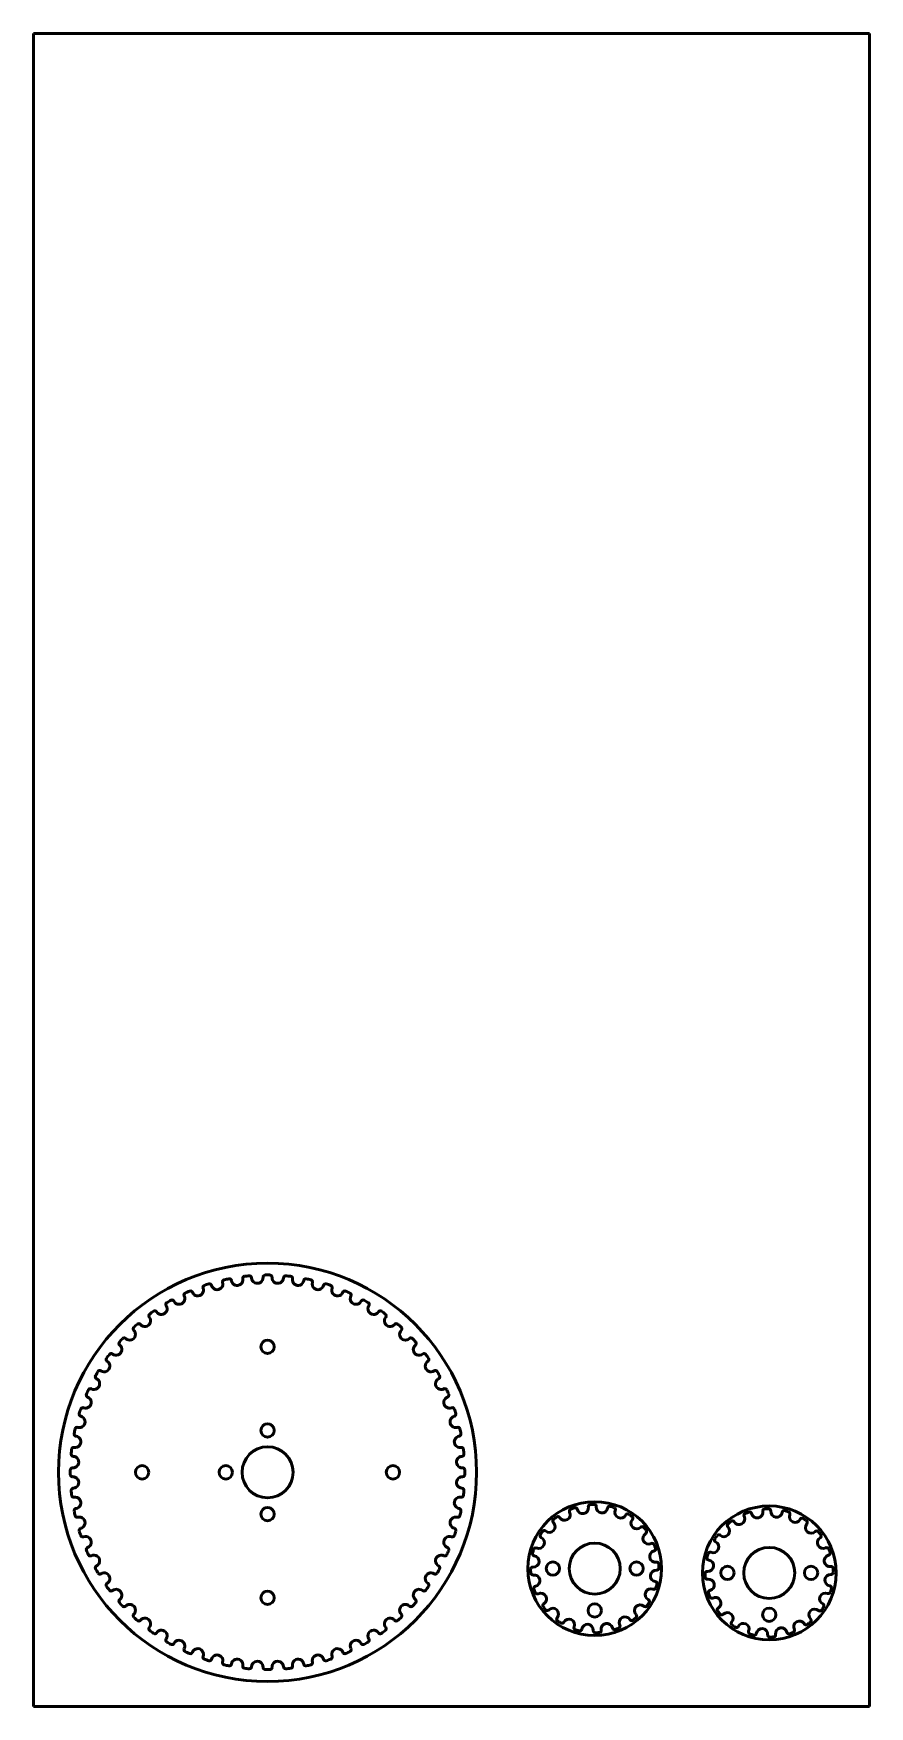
# Model space of a CAD drawing. Header units: millimetres. Extents: x 197 to 397, y 10 to 410.
import ezdxf

# ---------------------------------------------------------------- set-up
doc = ezdxf.new("R2010")
doc.units = ezdxf.units.MM
doc.layers.add('Visible (ISO)', color=7, linetype='Continuous', lineweight=50)

msp = doc.modelspace()

# ---------------------------------------------------------------- linework, layer by layer
at = {"layer": 'Visible (ISO)'}
for p, q in [((197, 410), (197, 10)), ((397, 410), (197, 410)), ((397, 10), (397, 410)), ((197, 10), (397, 10))]:
    msp.add_line(p, q, dxfattribs=at)
for centre, radius in [((253, 66), 50), ((253, 96), 1.6), ((253, 76), 1.6), ((253, 66), 6.1), ((223, 66), 1.6), ((243, 66), 1.6), ((283, 66), 1.6), ((253, 56), 1.6), ((331.26, 42.98), 16), ((373, 41.95), 16), ((331.26, 42.98), 6.1), ((373, 41.95), 6.1), ((321.26, 42.98), 1.6), ((341.26, 42.98), 1.6), ((363, 41.95), 1.6), ((383, 41.95), 1.6), ((253, 36), 1.6), ((331.26, 32.98), 1.6), ((373, 31.95), 1.6)]:
    msp.add_circle(centre, radius, dxfattribs=at)
for centre, radius, start, end in [((242.75, 111.52), 0.51, 102.6911, 195.3693), ((253, 66), 47.18, 101.3089, 102.6911), ((243.85, 111.76), 0.51, 8.6307, 101.3089), ((245.71, 112.04), 1.37, 188.6307, 9.3693), ((247.56, 112.35), 0.51, 96.6911, 189.3693), ((253, 66), 47.18, 95.3089, 96.6911), ((248.68, 112.46), 0.51, 2.6307, 95.3089), ((250.56, 112.55), 1.37, 182.6307, 3.3693), ((252.44, 112.66), 0.51, 90.6911, 183.3693), ((253, 66), 47.18, 89.3089, 90.6911), ((253.56, 112.66), 0.51, 356.6307, 89.3089), ((255.44, 112.55), 1.37, 176.6307, 357.3693), ((257.32, 112.46), 0.51, 84.6911, 177.3693), ((253, 66), 47.18, 83.3089, 84.6911), ((258.44, 112.35), 0.51, 350.6307, 83.3089), ((260.29, 112.04), 1.37, 170.6307, 351.3693), ((262.15, 111.76), 0.51, 78.6911, 171.3693), ((253, 66), 47.18, 77.3089, 78.6911), ((263.25, 111.52), 0.51, 344.6307, 77.3089), ((231.84, 107.53), 1.37, 206.6307, 27.3693), ((233.51, 108.4), 0.51, 114.6911, 207.3693), ((253, 66), 47.18, 113.3089, 114.6911), ((234.54, 108.86), 0.51, 20.6307, 113.3089), ((236.29, 109.52), 1.37, 200.6307, 21.3693), ((238.05, 110.2), 0.51, 108.6911, 201.3693), ((253, 66), 47.18, 107.3089, 108.6911), ((239.12, 110.55), 0.51, 14.6307, 107.3089), ((240.94, 111.03), 1.37, 194.6307, 15.3693), ((265.06, 111.03), 1.37, 164.6307, 345.3693), ((266.88, 110.55), 0.51, 72.6911, 165.3693), ((253, 66), 47.18, 71.3089, 72.6911), ((267.95, 110.2), 0.51, 338.6307, 71.3089), ((269.71, 109.52), 1.37, 158.6307, 339.3693), ((271.46, 108.86), 0.51, 66.6911, 159.3693), ((253, 66), 47.18, 65.3089, 66.6911), ((272.49, 108.4), 0.51, 332.6307, 65.3089), ((274.16, 107.53), 1.37, 152.6307, 333.3693), ((253, 66), 47.18, 125.3089, 126.6911), ((226.03, 104.08), 0.51, 32.6307, 125.3089), ((227.61, 105.09), 1.37, 212.6307, 33.3693), ((229.18, 106.13), 0.51, 120.6911, 213.3693), ((253, 66), 47.18, 119.3089, 120.6911), ((230.16, 106.69), 0.51, 26.6307, 119.3089), ((275.84, 106.69), 0.51, 60.6911, 153.3693), ((253, 66), 47.18, 59.3089, 60.6911), ((278.39, 105.09), 1.37, 146.6307, 327.3693), ((276.82, 106.13), 0.51, 326.6307, 59.3089), ((279.97, 104.08), 0.51, 54.6911, 147.3693), ((253, 66), 47.18, 53.3089, 54.6911), ((221.36, 100.3), 0.51, 132.6911, 225.3693), ((253, 66), 47.18, 131.3089, 132.6911), ((222.2, 101.05), 0.51, 38.6307, 131.3089), ((223.66, 102.23), 1.37, 218.6307, 39.3693), ((225.12, 103.42), 0.51, 126.6911, 219.3693), ((282.34, 102.23), 1.37, 140.6307, 321.3693), ((280.88, 103.42), 0.51, 320.6307, 53.3089), ((283.8, 101.05), 0.51, 48.6911, 141.3693), ((253, 66), 47.18, 47.3089, 48.6911), ((284.64, 100.3), 0.51, 314.6307, 47.3089), ((216.77, 95.34), 1.37, 230.6307, 51.3693), ((217.95, 96.8), 0.51, 138.6911, 231.3693), ((253, 66), 47.18, 137.3089, 138.6911), ((218.7, 97.64), 0.51, 44.6307, 137.3089), ((220.04, 98.96), 1.37, 224.6307, 45.3693), ((285.96, 98.96), 1.37, 134.6307, 315.3693), ((287.3, 97.64), 0.51, 42.6911, 135.3693), ((253, 66), 47.18, 41.3089, 42.6911), ((289.23, 95.34), 1.37, 128.6307, 309.3693), ((288.05, 96.8), 0.51, 308.6307, 41.3089), ((213.91, 91.39), 1.37, 236.6307, 57.3693), ((214.92, 92.97), 0.51, 144.6911, 237.3693), ((253, 66), 47.18, 143.3089, 144.6911), ((215.58, 93.88), 0.51, 50.6307, 143.3089), ((290.42, 93.88), 0.51, 36.6911, 129.3693), ((292.09, 91.39), 1.37, 122.6307, 303.3693), ((253, 66), 47.18, 35.3089, 36.6911), ((291.08, 92.97), 0.51, 302.6307, 35.3089), ((211.47, 87.16), 1.37, 242.6307, 63.3693), ((212.31, 88.84), 0.51, 150.6911, 243.3693), ((253, 66), 47.18, 149.3089, 150.6911), ((212.87, 89.82), 0.51, 56.6307, 149.3089), ((293.13, 89.82), 0.51, 30.6911, 123.3693), ((294.53, 87.16), 1.37, 116.6307, 297.3693), ((253, 66), 47.18, 29.3089, 30.6911), ((293.69, 88.84), 0.51, 296.6307, 29.3089), ((210.14, 84.46), 0.51, 156.6911, 249.3693), ((253, 66), 47.18, 155.3089, 156.6911), ((210.6, 85.49), 0.51, 62.6307, 155.3089), ((295.4, 85.49), 0.51, 24.6911, 117.3693), ((253, 66), 47.18, 23.3089, 24.6911), ((295.86, 84.46), 0.51, 290.6307, 23.3089), ((208.45, 79.88), 0.51, 162.6911, 255.3693), ((253, 66), 47.18, 161.3089, 162.6911), ((208.8, 80.95), 0.51, 68.6307, 161.3089), ((209.48, 82.71), 1.37, 248.6307, 69.3693), ((296.52, 82.71), 1.37, 110.6307, 291.3693), ((297.2, 80.95), 0.51, 18.6911, 111.3693), ((297.55, 79.88), 0.51, 284.6307, 17.3089), ((253, 66), 47.18, 17.3089, 18.6911), ((253, 66), 47.18, 167.3089, 168.6911), ((207.48, 76.25), 0.51, 74.6307, 167.3089), ((207.97, 78.06), 1.37, 254.6307, 75.3693), ((298.03, 78.06), 1.37, 104.6307, 285.3693), ((298.52, 76.25), 0.51, 12.6911, 105.3693), ((253, 66), 47.18, 11.3089, 12.6911), ((207.24, 75.15), 0.51, 168.6911, 261.3693), ((206.96, 73.29), 1.37, 260.6307, 81.3693), ((299.04, 73.29), 1.37, 98.6307, 279.3693), ((298.76, 75.15), 0.51, 278.6307, 11.3089), ((253, 66), 47.18, 173.3089, 174.6911), ((206.54, 70.32), 0.51, 174.6911, 267.3693), ((206.65, 71.44), 0.51, 80.6307, 173.3089), ((206.45, 68.44), 1.37, 266.6307, 87.3693), ((299.55, 68.44), 1.37, 92.6307, 273.3693), ((299.35, 71.44), 0.51, 6.6911, 99.3693), ((299.46, 70.32), 0.51, 272.6307, 5.3089), ((253, 66), 47.18, 5.3089, 6.6911), ((253, 66), 47.18, 179.3089, 180.6911), ((206.34, 66.56), 0.51, 86.6307, 179.3089), ((206.34, 65.44), 0.51, 180.6911, 273.3693), ((206.45, 63.56), 1.37, 272.6307, 93.3693), ((299.55, 63.56), 1.37, 86.6307, 267.3693), ((299.66, 66.56), 0.51, 0.6911, 93.3693), ((299.66, 65.44), 0.51, 266.6307, 359.3089), ((253, 66), 47.18, 359.3089, 0.6911), ((206.54, 61.68), 0.51, 92.6307, 185.3089), ((253, 66), 47.18, 185.3089, 186.6911), ((206.65, 60.56), 0.51, 186.6911, 279.3693), ((206.96, 58.71), 1.37, 278.6307, 99.3693), ((299.04, 58.71), 1.37, 80.6307, 261.3693), ((299.35, 60.56), 0.51, 260.6307, 353.3089), ((299.46, 61.68), 0.51, 354.6911, 87.3693), ((253, 66), 47.18, 353.3089, 354.6911), ((207.24, 56.85), 0.51, 98.6307, 191.3089), ((253, 66), 47.18, 191.3089, 192.6911), ((298.76, 56.85), 0.51, 348.6911, 81.3693), ((253, 66), 47.18, 347.3089, 348.6911), ((324.04, 55.88), 1.37, 211.3769, 27.1425), ((325.71, 56.73), 0.51, 111.9834, 207.1425), ((331.26, 42.98), 15.34, 108.5359, 111.9834), ((326.55, 57.04), 0.51, 13.3769, 108.5359), ((328.38, 57.48), 1.37, 193.3769, 9.1425), ((330.23, 57.78), 0.51, 93.9834, 189.1425), ((331.26, 42.98), 15.34, 90.5359, 93.9834), ((331.13, 57.81), 0.51, 355.3769, 90.5359), ((333, 57.66), 1.37, 175.3769, 351.1425), ((334.86, 57.37), 0.51, 75.9834, 171.1425), ((331.26, 42.98), 15.34, 72.5359, 75.9834), ((335.72, 57.13), 0.51, 337.3769, 72.5359), ((337.45, 56.41), 1.37, 157.3769, 333.1425), ((339.13, 55.56), 0.51, 57.9834, 153.1425), ((367.45, 55.7), 0.51, 111.9834, 207.1425), ((373, 41.95), 15.34, 108.5359, 111.9834), ((368.28, 56.01), 0.51, 13.3769, 108.5359), ((370.11, 56.45), 1.37, 193.3769, 9.1425), ((371.97, 56.75), 0.51, 93.9834, 189.1425), ((373, 41.95), 15.34, 90.5359, 93.9834), ((372.86, 56.78), 0.51, 355.3769, 90.5359), ((374.74, 56.63), 1.37, 175.3769, 351.1425), ((376.59, 56.34), 0.51, 75.9834, 171.1425), ((373, 41.95), 15.34, 72.5359, 75.9834), ((377.45, 56.1), 0.51, 337.3769, 72.5359), ((207.48, 55.75), 0.51, 192.6911, 285.3693), ((207.97, 53.94), 1.37, 284.6307, 105.3693), ((208.45, 52.12), 0.51, 104.6307, 197.3089), ((298.03, 53.94), 1.37, 74.6307, 255.3693), ((297.55, 52.12), 0.51, 342.6911, 75.3693), ((298.52, 55.75), 0.51, 254.6307, 347.3089), ((319.18, 51.58), 0.51, 49.3769, 144.5359), ((320.41, 53.01), 1.37, 229.3769, 45.1425), ((321.73, 54.34), 0.51, 129.9834, 225.1425), ((331.26, 42.98), 15.34, 126.5359, 129.9834), ((322.43, 54.9), 0.51, 31.3769, 126.5359), ((331.26, 42.98), 15.34, 54.5359, 57.9834), ((341.3, 53.84), 1.37, 139.3769, 315.1425), ((339.87, 55.06), 0.51, 319.3769, 54.5359), ((342.63, 52.51), 0.51, 39.9834, 135.1425), ((331.26, 42.98), 15.34, 36.5359, 39.9834), ((343.18, 51.81), 0.51, 301.3769, 36.5359), ((362.14, 51.98), 1.37, 229.3769, 45.1425), ((363.47, 53.31), 0.51, 129.9834, 225.1425), ((373, 41.95), 15.34, 126.5359, 129.9834), ((364.17, 53.87), 0.51, 31.3769, 126.5359), ((365.77, 54.85), 1.37, 211.3769, 27.1425), ((379.19, 55.38), 1.37, 157.3769, 333.1425), ((380.86, 54.53), 0.51, 57.9834, 153.1425), ((373, 41.95), 15.34, 54.5359, 57.9834), ((383.03, 52.81), 1.37, 139.3769, 315.1425), ((381.61, 54.03), 0.51, 319.3769, 54.5359), ((253, 66), 47.18, 197.3089, 198.6911), ((208.8, 51.05), 0.51, 198.6911, 291.3693), ((209.48, 49.29), 1.37, 290.6307, 111.3693), ((210.14, 47.54), 0.51, 110.6307, 203.3089), ((296.52, 49.29), 1.37, 68.6307, 249.3693), ((295.86, 47.54), 0.51, 336.6911, 69.3693), ((297.2, 51.05), 0.51, 248.6307, 341.3089), ((253, 66), 47.18, 341.3089, 342.6911), ((317.84, 49.17), 1.37, 247.3769, 63.1425), ((318.69, 50.84), 0.51, 147.9834, 243.1425), ((331.26, 42.98), 15.34, 144.5359, 147.9834), ((344.16, 50.2), 1.37, 121.3769, 297.1425), ((345.02, 48.53), 0.51, 21.9834, 117.1425), ((331.26, 42.98), 15.34, 18.5359, 21.9834), ((359.57, 48.14), 1.37, 247.3769, 63.1425), ((360.42, 49.81), 0.51, 147.9834, 243.1425), ((373, 41.95), 15.34, 144.5359, 147.9834), ((360.92, 50.56), 0.51, 49.3769, 144.5359), ((384.37, 51.48), 0.51, 39.9834, 135.1425), ((385.9, 49.17), 1.37, 121.3769, 297.1425), ((373, 41.95), 15.34, 36.5359, 39.9834), ((384.92, 50.78), 0.51, 301.3769, 36.5359), ((386.75, 47.5), 0.51, 21.9834, 117.1425), ((253, 66), 47.18, 203.3089, 204.6911), ((210.6, 46.51), 0.51, 204.6911, 297.3693), ((211.47, 44.84), 1.37, 296.6307, 117.3693), ((294.53, 44.84), 1.37, 62.6307, 243.3693), ((295.4, 46.51), 0.51, 242.6307, 335.3089), ((253, 66), 47.18, 335.3089, 336.6911), ((316.87, 46.57), 0.51, 165.9834, 261.1425), ((331.26, 42.98), 15.34, 162.5359, 165.9834), ((316.58, 44.71), 1.37, 265.3769, 81.1425), ((317.11, 47.43), 0.51, 67.3769, 162.5359), ((345.76, 45.86), 1.37, 103.3769, 279.1425), ((345.33, 47.69), 0.51, 283.3769, 18.5359), ((346.06, 44.01), 0.51, 3.9834, 99.1425), ((331.26, 42.98), 15.34, 0.5359, 3.9834), ((358.61, 45.54), 0.51, 165.9834, 261.1425), ((373, 41.95), 15.34, 162.5359, 165.9834), ((358.32, 43.68), 1.37, 265.3769, 81.1425), ((358.85, 46.4), 0.51, 67.3769, 162.5359), ((387.5, 44.84), 1.37, 103.3769, 279.1425), ((387.06, 46.66), 0.51, 283.3769, 18.5359), ((373, 41.95), 15.34, 18.5359, 21.9834), ((212.31, 43.16), 0.51, 116.6307, 209.3089), ((253, 66), 47.18, 209.3089, 210.6911), ((212.87, 42.18), 0.51, 210.6911, 303.3693), ((213.91, 40.61), 1.37, 302.6307, 123.3693), ((292.09, 40.61), 1.37, 56.6307, 237.3693), ((293.13, 42.18), 0.51, 236.6307, 329.3089), ((253, 66), 47.18, 329.3089, 330.6911), ((293.69, 43.16), 0.51, 330.6911, 63.3693), ((316.43, 42.84), 0.51, 85.3769, 180.5359), ((331.26, 42.98), 15.34, 180.5359, 183.9834), ((316.47, 41.95), 0.51, 183.9834, 279.1425), ((316.77, 40.09), 1.37, 283.3769, 99.1425), ((345.95, 41.24), 1.37, 85.3769, 261.1425), ((346.1, 43.12), 0.51, 265.3769, 0.5359), ((358.17, 41.81), 0.51, 85.3769, 180.5359), ((373, 41.95), 15.34, 180.5359, 183.9834), ((358.2, 40.92), 0.51, 183.9834, 279.1425), ((358.5, 39.06), 1.37, 283.3769, 99.1425), ((387.68, 40.21), 1.37, 85.3769, 261.1425), ((387.8, 42.98), 0.51, 3.9834, 99.1425), ((387.83, 42.09), 0.51, 265.3769, 0.5359), ((373, 41.95), 15.34, 0.5359, 3.9834), ((214.92, 39.03), 0.51, 122.6307, 215.3089), ((253, 66), 47.18, 215.3089, 216.6911), ((215.58, 38.12), 0.51, 216.6911, 309.3693), ((216.77, 36.66), 1.37, 308.6307, 129.3693), ((289.23, 36.66), 1.37, 50.6307, 231.3693), ((290.42, 38.12), 0.51, 230.6307, 323.3089), ((253, 66), 47.18, 323.3089, 324.6911), ((291.08, 39.03), 0.51, 324.6911, 57.3693), ((317.2, 38.26), 0.51, 103.3769, 198.5359), ((331.26, 42.98), 15.34, 198.5359, 201.9834), ((317.51, 37.43), 0.51, 201.9834, 297.1425), ((318.37, 35.75), 1.37, 301.3769, 117.1425), ((344.69, 36.79), 1.37, 67.3769, 243.1425), ((345.41, 38.53), 0.51, 247.3769, 342.5359), ((345.66, 39.39), 0.51, 345.9834, 81.1425), ((331.26, 42.98), 15.34, 342.5359, 345.9834), ((358.94, 37.23), 0.51, 103.3769, 198.5359), ((373, 41.95), 15.34, 198.5359, 201.9834), ((359.25, 36.4), 0.51, 201.9834, 297.1425), ((360.1, 34.72), 1.37, 301.3769, 117.1425), ((386.43, 35.76), 1.37, 67.3769, 243.1425), ((387.15, 37.5), 0.51, 247.3769, 342.5359), ((387.39, 38.36), 0.51, 345.9834, 81.1425), ((373, 41.95), 15.34, 342.5359, 345.9834), ((217.95, 35.2), 0.51, 128.6307, 221.3089), ((253, 66), 47.18, 221.3089, 222.6911), ((218.7, 34.36), 0.51, 222.6911, 315.3693), ((220.04, 33.04), 1.37, 314.6307, 135.3693), ((221.36, 31.7), 0.51, 134.6307, 227.3089), ((285.96, 33.04), 1.37, 44.6307, 225.3693), ((284.64, 31.7), 0.51, 312.6911, 45.3693), ((287.3, 34.36), 0.51, 224.6307, 317.3089), ((253, 66), 47.18, 317.3089, 318.6911), ((288.05, 35.2), 0.51, 318.6911, 51.3693), ((319.35, 34.15), 0.51, 121.3769, 216.5359), ((331.26, 42.98), 15.34, 216.5359, 219.9834), ((319.9, 33.45), 0.51, 219.9834, 315.1425), ((321.23, 32.12), 1.37, 319.3769, 135.1425), ((342.12, 32.95), 1.37, 49.3769, 225.1425), ((343.35, 34.37), 0.51, 229.3769, 324.5359), ((331.26, 42.98), 15.34, 324.5359, 327.9834), ((343.84, 35.11), 0.51, 327.9834, 63.1425), ((361.08, 33.12), 0.51, 121.3769, 216.5359), ((373, 41.95), 15.34, 216.5359, 219.9834), ((361.63, 32.42), 0.51, 219.9834, 315.1425), ((362.97, 31.09), 1.37, 319.3769, 135.1425), ((383.86, 31.92), 1.37, 49.3769, 225.1425), ((385.08, 33.34), 0.51, 229.3769, 324.5359), ((373, 41.95), 15.34, 324.5359, 327.9834), ((385.58, 34.08), 0.51, 327.9834, 63.1425), ((253, 66), 47.18, 227.3089, 228.6911), ((222.2, 30.95), 0.51, 228.6911, 321.3693), ((223.66, 29.77), 1.37, 320.6307, 141.3693), ((225.12, 28.58), 0.51, 140.6307, 233.3089), ((253, 66), 47.18, 233.3089, 234.6911), ((227.61, 26.91), 1.37, 326.6307, 147.3693), ((278.39, 26.91), 1.37, 32.6307, 213.3693), ((253, 66), 47.18, 305.3089, 306.6911), ((282.34, 29.77), 1.37, 38.6307, 219.3693), ((280.88, 28.58), 0.51, 306.6911, 39.3693), ((283.8, 30.95), 0.51, 218.6307, 311.3089), ((253, 66), 47.18, 311.3089, 312.6911), ((322.66, 30.9), 0.51, 139.3769, 234.5359), ((331.26, 42.98), 15.34, 234.5359, 237.9834), ((323.4, 30.4), 0.51, 237.9834, 333.1425), ((325.08, 29.55), 1.37, 337.3769, 153.1425), ((326.81, 28.83), 0.51, 157.3769, 252.5359), ((331.26, 42.98), 15.34, 252.5359, 255.9834), ((327.67, 28.59), 0.51, 255.9834, 351.1425), ((329.53, 28.3), 1.37, 355.3769, 171.1425), ((331.4, 28.15), 0.51, 175.3769, 270.5359), ((332.3, 28.18), 0.51, 273.9834, 9.1425), ((334.15, 28.48), 1.37, 13.3769, 189.1425), ((335.98, 28.91), 0.51, 193.3769, 288.5359), ((331.26, 42.98), 15.34, 288.5359, 291.9834), ((336.82, 29.22), 0.51, 291.9834, 27.1425), ((338.49, 30.08), 1.37, 31.3769, 207.1425), ((340.1, 31.06), 0.51, 211.3769, 306.5359), ((331.26, 42.98), 15.34, 306.5359, 309.9834), ((340.8, 31.61), 0.51, 309.9834, 45.1425), ((364.39, 29.87), 0.51, 139.3769, 234.5359), ((373, 41.95), 15.34, 234.5359, 237.9834), ((365.14, 29.37), 0.51, 237.9834, 333.1425), ((366.81, 28.52), 1.37, 337.3769, 153.1425), ((371.26, 27.27), 1.37, 355.3769, 171.1425), ((375.89, 27.45), 1.37, 13.3769, 189.1425), ((378.55, 28.19), 0.51, 291.9834, 27.1425), ((380.23, 29.05), 1.37, 31.3769, 207.1425), ((381.83, 30.03), 0.51, 211.3769, 306.5359), ((373, 41.95), 15.34, 306.5359, 309.9834), ((382.53, 30.58), 0.51, 309.9834, 45.1425), ((226.03, 27.92), 0.51, 234.6911, 327.3693), ((229.18, 25.87), 0.51, 146.6307, 239.3089), ((253, 66), 47.18, 239.3089, 240.6911), ((230.16, 25.31), 0.51, 240.6911, 333.3693), ((231.84, 24.47), 1.37, 332.6307, 153.3693), ((274.16, 24.47), 1.37, 26.6307, 207.3693), ((275.84, 25.31), 0.51, 206.6307, 299.3089), ((253, 66), 47.18, 299.3089, 300.6911), ((276.82, 25.87), 0.51, 300.6911, 33.3693), ((279.97, 27.92), 0.51, 212.6307, 305.3089), ((331.26, 42.98), 15.34, 270.5359, 273.9834), ((368.55, 27.8), 0.51, 157.3769, 252.5359), ((373, 41.95), 15.34, 252.5359, 255.9834), ((369.41, 27.56), 0.51, 255.9834, 351.1425), ((373.14, 27.12), 0.51, 175.3769, 270.5359), ((373, 41.95), 15.34, 270.5359, 273.9834), ((374.03, 27.15), 0.51, 273.9834, 9.1425), ((377.72, 27.88), 0.51, 193.3769, 288.5359), ((373, 41.95), 15.34, 288.5359, 291.9834), ((233.51, 23.6), 0.51, 152.6307, 245.3089), ((253, 66), 47.18, 245.3089, 246.6911), ((234.54, 23.14), 0.51, 246.6911, 339.3693), ((236.29, 22.48), 1.37, 338.6307, 159.3693), ((238.05, 21.8), 0.51, 158.6307, 251.3089), ((253, 66), 47.18, 251.3089, 252.6911), ((239.12, 21.45), 0.51, 252.6911, 345.3693), ((240.94, 20.97), 1.37, 344.6307, 165.3693), ((242.75, 20.48), 0.51, 164.6307, 257.3089), ((243.85, 20.24), 0.51, 258.6911, 351.3693), ((245.71, 19.96), 1.37, 350.6307, 171.3693), ((250.56, 19.45), 1.37, 356.6307, 177.3693), ((255.44, 19.45), 1.37, 2.6307, 183.3693), ((260.29, 19.96), 1.37, 8.6307, 189.3693), ((262.15, 20.24), 0.51, 188.6307, 281.3089), ((263.25, 20.48), 0.51, 282.6911, 15.3693), ((265.06, 20.97), 1.37, 14.6307, 195.3693), ((266.88, 21.45), 0.51, 194.6307, 287.3089), ((253, 66), 47.18, 287.3089, 288.6911), ((267.95, 21.8), 0.51, 288.6911, 21.3693), ((269.71, 22.48), 1.37, 20.6307, 201.3693), ((271.46, 23.14), 0.51, 200.6307, 293.3089), ((253, 66), 47.18, 293.3089, 294.6911), ((272.49, 23.6), 0.51, 294.6911, 27.3693), ((253, 66), 47.18, 257.3089, 258.6911), ((247.56, 19.65), 0.51, 170.6307, 263.3089), ((253, 66), 47.18, 263.3089, 264.6911), ((248.68, 19.54), 0.51, 264.6911, 357.3693), ((252.44, 19.34), 0.51, 176.6307, 269.3089), ((253, 66), 47.18, 269.3089, 270.6911), ((253.56, 19.34), 0.51, 270.6911, 3.3693), ((257.32, 19.54), 0.51, 182.6307, 275.3089), ((253, 66), 47.18, 275.3089, 276.6911), ((258.44, 19.65), 0.51, 276.6911, 9.3693), ((253, 66), 47.18, 281.3089, 282.6911)]:
    msp.add_arc(centre, radius, start, end, dxfattribs=at)

doc.saveas('drawing.dxf')
